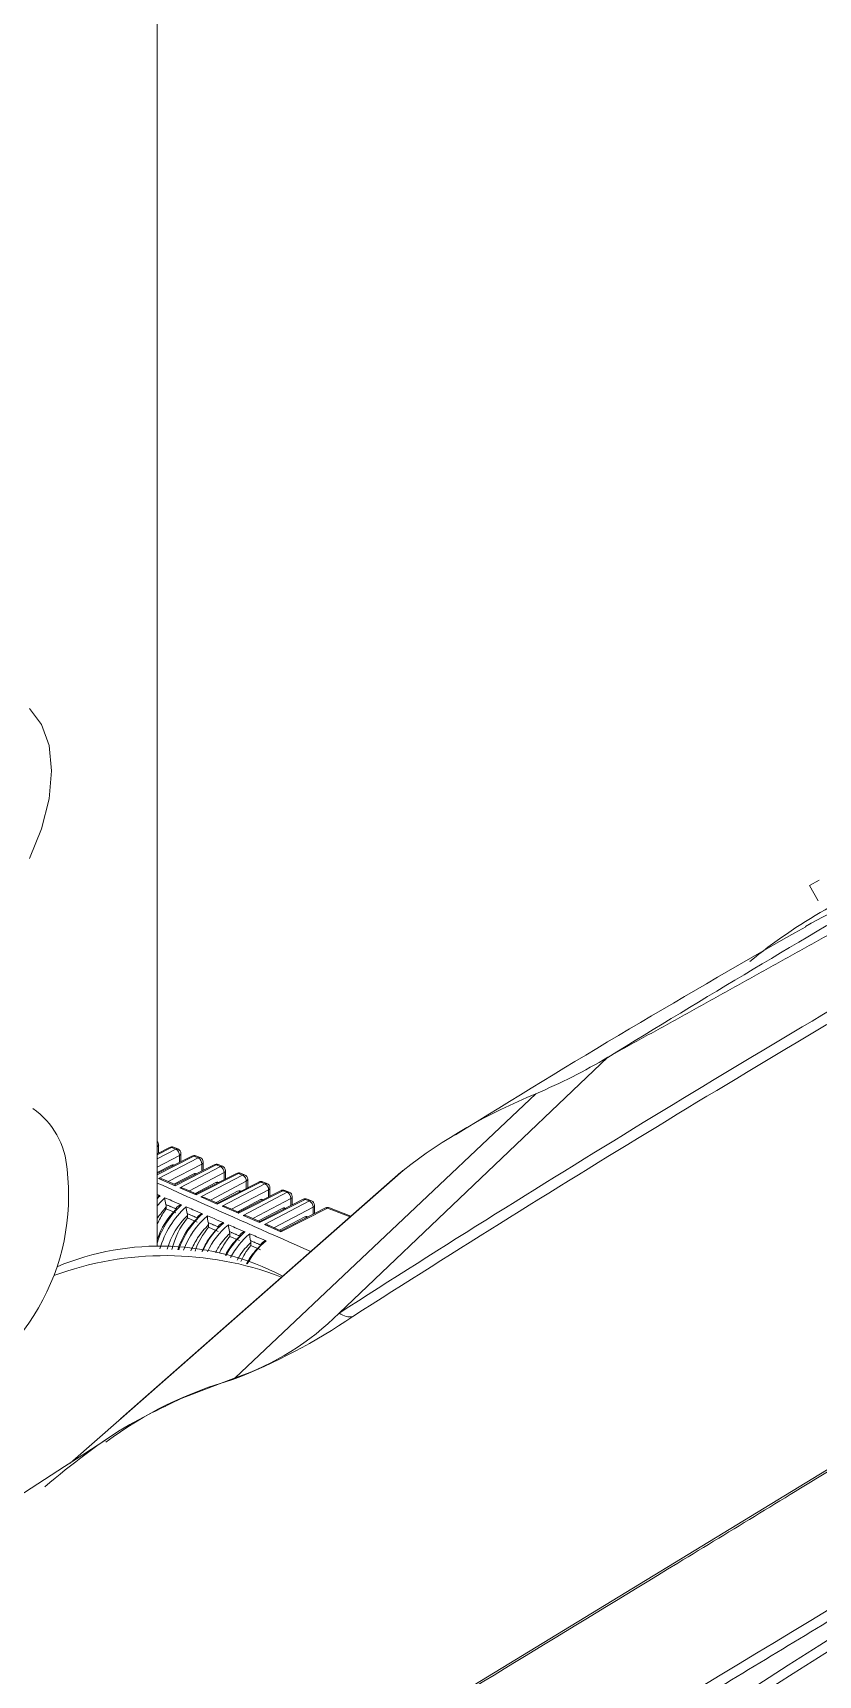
# Model space of a CAD drawing. Extents: x 8 to 113, y 2 to 87.
# Drawn here: x 15.918 to 17.545, y 10.131 to 13.536 of the extents above; entities that cross this region are included whole.
import ezdxf

# ---------------------------------------------------------------- set-up
doc = ezdxf.new("R2010")
doc.units = 0
doc.header["$MEASUREMENT"] = 0
doc.layers.add('OBJECT', color=7, linetype='CONTINUOUS')

msp = doc.modelspace()

# ---------------------------------------------------------------- linework, layer by layer
at = {"layer": 'OBJECT', "linetype": 'Continuous', "lineweight": 15}
for p, q in [((16.1756, 11.0206), (16.1756, 16.5661)), ((17.5471, 11.7793), (17.5272, 11.7678)), ((17.5272, 11.7678), (17.5452, 11.7366)), ((17.1095, 11.4119), (16.5522, 10.8815)), ((16.96, 11.3363), (16.3371, 10.7474)), ((16.2011, 11.225), (16.1756, 11.212)), ((16.2052, 11.2249), (16.1756, 11.2099)), ((16.1756, 11.2013), (16.2141, 11.2214)), ((16.2217, 11.2086), (16.1756, 11.1844)), ((16.2473, 11.2071), (16.1756, 11.1707)), ((16.2513, 11.207), (16.1756, 11.1685)), ((16.1783, 11.1605), (16.2602, 11.2035)), ((16.1784, 11.2135), (16.1784, 11.2305)), ((16.2141, 11.2214), (16.2052, 11.2249)), ((16.2182, 11.222), (16.2093, 11.2254)), ((16.2217, 11.1941), (16.2217, 11.2086)), ((16.2246, 11.1955), (16.2246, 11.2126)), ((16.2602, 11.2035), (16.2513, 11.207)), ((16.2643, 11.2041), (16.2555, 11.2075)), ((16.685, 11.1775), (16.1014, 10.664)), ((16.1756, 11.1731), (16.2049, 11.1884)), ((16.2678, 11.1907), (16.1982, 11.1542)), ((16.2081, 11.1872), (16.2049, 11.1884)), ((16.2105, 11.1884), (16.209, 11.189)), ((16.21, 11.149), (16.251, 11.1705)), ((16.2975, 11.1891), (16.2123, 11.1457)), ((16.2935, 11.1892), (16.2124, 11.148)), ((16.2221, 11.1415), (16.3063, 11.1857)), ((16.314, 11.1728), (16.2421, 11.1351)), ((16.2543, 11.1693), (16.251, 11.1705)), ((16.2566, 11.1705), (16.2551, 11.1711)), ((16.3437, 11.1712), (16.2561, 11.1266)), ((16.3397, 11.1713), (16.2562, 11.1289)), ((16.2659, 11.1224), (16.3525, 11.1678)), ((16.2678, 11.1761), (16.2678, 11.1907)), ((16.2707, 11.1776), (16.2707, 11.1947)), ((16.3063, 11.1857), (16.2975, 11.1891)), ((16.3104, 11.1862), (16.3016, 11.1896)), ((16.314, 11.1582), (16.314, 11.1728)), ((16.3168, 11.1597), (16.3168, 11.1768)), ((16.3525, 11.1678), (16.3437, 11.1712)), ((16.3566, 11.1683), (16.3478, 11.1717)), ((16.2123, 11.1457), (16.1783, 11.1605)), ((16.2124, 11.148), (16.187, 11.1591)), ((16.2561, 11.1266), (16.2221, 11.1415)), ((16.2563, 11.1289), (16.2308, 11.14)), ((16.2539, 11.1299), (16.2971, 11.1526)), ((16.3601, 11.1549), (16.2859, 11.116)), ((16.3005, 11.1514), (16.2971, 11.1526)), ((16.2977, 11.1108), (16.3433, 11.1348)), ((16.3899, 11.1533), (16.2999, 11.1076)), ((16.3858, 11.1534), (16.3001, 11.1098)), ((16.3028, 11.1526), (16.3012, 11.1532)), ((16.3098, 11.1033), (16.3986, 11.1499)), ((16.4062, 11.137), (16.3297, 11.0969)), ((16.3466, 11.1335), (16.3433, 11.1348)), ((16.4361, 11.1354), (16.3438, 11.0885)), ((16.432, 11.1355), (16.3439, 11.0907)), ((16.349, 11.1346), (16.3474, 11.1353)), ((16.3601, 11.1403), (16.3601, 11.1549)), ((16.363, 11.1417), (16.363, 11.159)), ((16.3986, 11.1499), (16.3899, 11.1533)), ((16.4027, 11.1504), (16.394, 11.1538)), ((16.4062, 11.1224), (16.4062, 11.137)), ((16.4091, 11.1238), (16.4091, 11.1411)), ((16.4447, 11.132), (16.4361, 11.1354)), ((16.4488, 11.1325), (16.4402, 11.1359)), ((16.1942, 11.1025), (16.1942, 11.0979)), ((16.2999, 11.1076), (16.2659, 11.1224)), ((16.3001, 11.1098), (16.2747, 11.1209)), ((16.3438, 11.0885), (16.3098, 11.1033)), ((16.3439, 11.0907), (16.3185, 11.1018)), ((16.3415, 11.0918), (16.3894, 11.1169)), ((16.3536, 11.0842), (16.4447, 11.132)), ((16.4524, 11.1191), (16.3736, 11.0778)), ((16.3854, 11.0727), (16.4355, 11.099)), ((16.4822, 11.1174), (16.3876, 11.0694)), ((16.4782, 11.1176), (16.3878, 11.0716)), ((16.3928, 11.1155), (16.3894, 11.1169)), ((16.3952, 11.1167), (16.3935, 11.1174)), ((16.3975, 11.0651), (16.4909, 11.1141)), ((16.4985, 11.1012), (16.4174, 11.0587)), ((16.5284, 11.0995), (16.4315, 11.0503)), ((16.5244, 11.0997), (16.4316, 11.0525)), ((16.439, 11.0976), (16.4355, 11.099)), ((16.4414, 11.0988), (16.4396, 11.0995)), ((16.4524, 11.1044), (16.4524, 11.1191)), ((16.4552, 11.1059), (16.4552, 11.1232)), ((16.4909, 11.1141), (16.4822, 11.1174)), ((16.495, 11.1146), (16.4863, 11.118)), ((16.4985, 11.0865), (16.4985, 11.1012)), ((16.5014, 11.088), (16.5014, 11.1053)), ((16.5753, 11.0814), (16.5284, 11.0995)), ((16.5769, 11.0828), (16.5325, 11.1001)), ((16.1942, 11.0979), (16.2142, 11.0892)), ((16.2381, 11.0839), (16.2381, 11.0788)), ((16.2381, 11.0788), (16.2581, 11.0701)), ((16.2819, 11.0654), (16.2819, 11.0597)), ((16.3876, 11.0694), (16.3536, 11.0842)), ((16.3878, 11.0716), (16.3624, 11.0827)), ((16.4315, 11.0503), (16.3975, 11.0651)), ((16.4292, 11.0536), (16.4817, 11.0811)), ((16.4852, 11.0797), (16.4817, 11.0811)), ((16.4875, 11.0809), (16.4858, 11.0816)), ((16.2819, 11.0597), (16.3019, 11.051)), ((16.3258, 11.0468), (16.3258, 11.0406)), ((16.3258, 11.0406), (16.3457, 11.0319)), ((16.4316, 11.0525), (16.4062, 11.0636)), ((16.3696, 11.0282), (16.3696, 11.0215)), ((16.3696, 11.0215), (16.3896, 11.0128)), ((16.1014, 10.664), (15.9951, 10.5705)), ((16.1014, 10.664), (16.0994, 10.6622))]:
    msp.add_line(p, q, dxfattribs=at)
at = {"layer": 'OBJECT', "linetype": 'Continuous', "lineweight": 15, "flags": 128}
for points in [[(15.9564, 12.0057), (15.9512, 12.058), (15.9359, 12.1018), (15.911, 12.1352)], [(15.911, 11.8238), (15.9359, 11.8858), (15.9512, 11.9474), (15.9564, 12.0057)], [(16.6803, 11.1739), (16.386, 10.9144), (16.0994, 10.6622)], [(16.2023, 10.6933), (16.2249, 10.7048), (16.3371, 10.7474), (16.3371, 10.7474), (16.3371, 10.7474)], [(17.692, 10.635), (16.3872, 9.8395), (14.6975, 8.8094)]]:
    msp.add_lwpolyline(points, dxfattribs=at)
at = {"layer": 'OBJECT', "linetype": 'Continuous', "lineweight": 15}
for centre, radius, start, end in [((18.1462, 10.6986), 1.176, 110.6988, 129.1352), ((30.0678, -9.5999), 24.6862, 120.02847, 121.66271), ((18.1082, 10.6623), 1.1785, 109.5397, 119.9753), ((34.1757, -16.5524), 32.6068, 120.0167, 122.7167), ((27.3952, -5.7609), 20.0451, 119.51604, 121.93065), ((34.6438, -17.3436), 33.5042, 119.99636, 122.62421), ((16.4845, 12.4631), 1.2229, 292.8777, 300.7325), ((44.5637, -32.3638), 50.4075, 119.94157, 125.57754), ((15.8227, 11.1693), 0.1662, 3.6859, 55.1427), ((17.401, 10.2551), 1.1677, 112.1905, 127.8203), ((44.4979, -32.2634), 50.2674, 119.93388, 125.58395), ((16.1684, 11.2305), 0.01, 0, 43.7136), ((16.1735, 11.231), 0.00496, 294.6935, 354.6537), ((16.2057, 11.2161), 0.01, 68.8055, 116.9342), ((16.203, 11.2208), 0.00462, 62.4929, 114.345), ((16.2078, 11.2209), 0.00472, 71.1997, 123.2248), ((16.2166, 11.2175), 0.00472, 71.1993, 123.2292), ((16.2074, 11.2088), 0.0143, 359.076, 62.279), ((16.2146, 11.2126), 0.01, 0, 68.8055), ((16.2196, 11.2131), 0.00496, 294.694, 354.6588), ((16.2518, 11.1982), 0.01, 68.8055, 116.9342), ((16.2492, 11.2029), 0.00462, 62.4852, 114.3509), ((16.2539, 11.203), 0.00472, 71.1993, 123.2292), ((16.2628, 11.1996), 0.00472, 71.1993, 123.2292), ((16.2536, 11.1909), 0.0143, 359.0771, 62.2779), ((16.2607, 11.1947), 0.01, 0, 68.8055), ((15.5265, 11.1251), 0.4653, 330, 6.7785), ((16.2075, 11.1843), 0.00487, 72.2681, 122.3586), ((16.2536, 11.1664), 0.00487, 72.2545, 122.3657), ((16.2657, 11.1952), 0.00496, 294.694, 354.6588), ((16.298, 11.1803), 0.01, 68.8055, 116.9342), ((16.2954, 11.185), 0.00462, 62.4911, 114.3469), ((16.3001, 11.1851), 0.00472, 71.1997, 123.2248), ((16.3089, 11.1817), 0.00472, 71.1993, 123.2292), ((16.2997, 11.173), 0.0143, 359.0777, 62.2773), ((16.3068, 11.1768), 0.01, 0, 68.8055), ((16.3119, 11.1773), 0.00496, 294.7019, 354.6509), ((16.3442, 11.1624), 0.01, 68.8055, 116.9342), ((16.3416, 11.1671), 0.00462, 62.4804, 114.3643), ((16.3463, 11.1672), 0.00472, 71.1946, 123.2326), ((16.3551, 11.1638), 0.00472, 71.1997, 123.2248), ((16.3458, 11.1551), 0.0143, 359.0757, 62.2793), ((16.353, 11.159), 0.01, 0, 68.8055), ((16.1794, 11.1408), 0.0198, 67.3722, 93.2765), ((16.22, 11.1463), 0.00778, 167.6983, 184.3258), ((16.2232, 11.1217), 0.0198, 67.3754, 93.2753), ((16.2997, 11.1485), 0.00487, 72.259, 122.3637), ((16.3459, 11.1306), 0.00487, 72.2608, 122.3593), ((16.358, 11.1594), 0.00496, 294.6892, 354.6636), ((16.3904, 11.1445), 0.01, 68.8055, 116.9342), ((16.3877, 11.1492), 0.00462, 62.4812, 114.3635), ((16.3925, 11.1493), 0.00472, 71.1997, 123.2248), ((16.4012, 11.1459), 0.00472, 71.1993, 123.2292), ((16.392, 11.1373), 0.0143, 359.076, 62.279), ((16.3991, 11.1411), 0.01, 0, 68.8055), ((16.4042, 11.1415), 0.00496, 294.694, 354.6588), ((16.4365, 11.1265), 0.01, 68.8055, 116.9342), ((16.4339, 11.1313), 0.00462, 62.4804, 114.3643), ((16.4386, 11.1314), 0.00472, 71.1993, 123.2292), ((16.4473, 11.128), 0.00472, 71.1993, 123.2292), ((16.1863, 11.1058), 0.0195, 104.023, 122.9351), ((16.1735, 11.1248), 0.00496, 294.6935, 354.6537), ((16.3482, 10.9729), 0.1811, 132.6402, 162.2817), ((16.3612, 10.9628), 0.1876, 132.1218, 163.8313), ((16.2372, 11.1205), 0.0458, 179.913, 197.5431), ((16.1801, 11.1023), 0.0142, 0.7618, 18.1343), ((16.2276, 11.0917), 0.0146, 98.4018, 155.2364), ((16.2822, 11.1017), 0.0468, 179.7027, 197.086), ((16.2638, 11.1272), 0.00778, 167.7027, 184.3205), ((16.2671, 11.1026), 0.0198, 67.3714, 93.2762), ((16.3077, 11.1081), 0.00778, 167.7066, 184.3175), ((16.3109, 11.0835), 0.0198, 67.3761, 93.2746), ((16.392, 11.1128), 0.00487, 72.2561, 122.3707), ((16.4381, 11.0949), 0.00487, 72.2545, 122.3657), ((16.4381, 11.1194), 0.0143, 359.0771, 62.2779), ((16.4452, 11.1232), 0.01, 0, 68.8055), ((16.4503, 11.1236), 0.00496, 294.6974, 354.6554), ((16.4827, 11.1086), 0.01, 68.8055, 116.9342), ((16.4801, 11.1133), 0.00462, 62.4916, 114.3513), ((16.4848, 11.1135), 0.00472, 71.2095, 123.215), ((16.4935, 11.1101), 0.00472, 71.2023, 123.2222), ((16.4842, 11.1015), 0.0143, 359.0757, 62.2793), ((16.4914, 11.1053), 0.01, 0, 68.8055), ((16.4964, 11.1058), 0.00496, 294.6935, 354.6537), ((16.5289, 11.0907), 0.01, 68.8055, 116.9342), ((16.5263, 11.0954), 0.00462, 62.4805, 114.3575), ((16.531, 11.0956), 0.00472, 71.2116, 123.2235), ((16.3214, 10.9866), 0.1533, 134.3607, 161.9385), ((16.3455, 10.9722), 0.155, 133.8482, 164.3092), ((16.3675, 10.9742), 0.1664, 141.0457, 166.3443), ((16.3646, 10.9668), 0.1538, 133.8631, 162.6428), ((16.3879, 10.9556), 0.1774, 131.9142, 161.2731), ((16.3905, 10.9544), 0.1703, 130.7531, 160.279), ((16.2241, 11.0837), 0.014, 0.7467, 17.6312), ((16.2714, 11.0732), 0.0145, 97.685, 155.8663), ((16.4202, 10.9444), 0.1641, 130.6126, 156.7075), ((16.3273, 11.083), 0.048, 179.5168, 196.6112), ((16.4283, 10.9376), 0.1649, 129.5503, 154.4915), ((16.2683, 11.0652), 0.0137, 0.6824, 17.1798), ((16.3151, 11.0547), 0.0143, 96.9257, 156.5413), ((16.3727, 11.0642), 0.0494, 179.3769, 196.1007), ((16.3515, 11.089), 0.00778, 167.7027, 184.3205), ((16.3547, 11.0644), 0.0198, 67.372, 93.2756), ((16.3954, 11.07), 0.0078, 167.7284, 184.2956), ((16.3986, 11.0453), 0.0198, 67.3767, 93.2739), ((16.4843, 11.077), 0.00487, 72.2564, 122.3663), ((16.3963, 10.9616), 0.1506, 139.3843, 161.1518), ((16.4731, 10.9167), 0.1767, 130.9227, 151.5372), ((16.4727, 10.9197), 0.1646, 129.8508, 151.9363), ((16.3589, 11.0362), 0.0142, 96.2193, 157.1679), ((16.5128, 10.8999), 0.1726, 130.2607, 151.0057), ((16.4182, 11.0454), 0.051, 179.2567, 195.5781), ((16.4026, 11.0176), 0.014, 95.4604, 157.8474), ((16.4392, 11.0509), 0.0078, 167.7246, 184.2986), ((16.1932, 10.3325), 0.6683, 69.1753, 110.3114), ((16.1809, 10.4701), 0.5505, 62.5895, 112.7656), ((15.5265, 11.1251), 0.4653, 293.2269, 330), ((15.8818, 11.9026), 1.2432, 291.2493, 304.2078), ((16.1572, 11.2758), 0.5582, 288.8006, 315.053), ((16.5524, 9.9645), 0.8099, 105.7622, 126.6348), ((16.3097, 10.7789), 0.0417, 302.9396, 310.99), ((34.6288, -18.0794), 34.1772, 122.89567, 128.22024)]:
    msp.add_arc(centre, radius, start, end, dxfattribs=at)
for points in [[(17.7455, 11.7653), (17.1095, 11.4119)], [(16.6771, 11.1707), (16.685, 11.1775)], [(16.1756, 11.1272), (16.1815, 11.1247)], [(16.1942, 11.1025), (16.1756, 11.0786)], [(16.2143, 11.0978), (16.1935, 11.1067)], [(16.2582, 11.0791), (16.2374, 11.088)], [(16.302, 11.0604), (16.2813, 11.0692)], [(16.3458, 11.0417), (16.3252, 11.0505)], [(16.3896, 11.0229), (16.3691, 11.0317)], [(16.5522, 10.8815), (16.5522, 10.8815)], [(17.9526, 10.4765), (14.947, 8.6573)]]:
    msp.add_open_spline(points, degree=1, dxfattribs=at)
for points, knots in [([(16.1756, 11.1513), (16.2035, 11.1387), (16.3088, 11.0911), (16.4153, 11.044), (16.4937, 11.0094)], [0, 0, 0, 0, 0.264111, 1, 1, 1, 1]), ([(16.1815, 11.1247), (16.1798, 11.1232), (16.1778, 11.1213), (16.1759, 11.1191), (16.1756, 11.1188)], [0, 0, 0, 0, 0.840527, 1, 1, 1, 1]), ([(16.1756, 11.1038), (16.1791, 11.1079), (16.1842, 11.1139), (16.1897, 11.119), (16.1914, 11.1206)], [0, 0, 0, 0, 0.687294, 1, 1, 1, 1]), ([(16.1914, 11.1206), (16.1961, 11.1186), (16.2075, 11.1138), (16.2188, 11.109), (16.2255, 11.1062)], [0, 0, 0, 0, 0.412428, 1, 1, 1, 1]), ([(16.2354, 11.102), (16.24, 11.1), (16.2514, 11.0952), (16.2628, 11.0904), (16.2694, 11.0876)], [0, 0, 0, 0, 0.412465, 1, 1, 1, 1]), ([(16.1756, 11.0664), (16.1798, 11.0748), (16.1853, 11.0859), (16.1925, 11.0956), (16.1942, 11.0979)], [0, 0, 0, 0, 0.763573, 1, 1, 1, 1]), ([(16.2819, 11.0654), (16.2738, 11.0565), (16.2591, 11.0403), (16.2495, 11.02), (16.2452, 11.0109)], [0, 0, 0, 0, 0.550208, 1, 1, 1, 1]), ([(16.2793, 11.0834), (16.284, 11.0814), (16.2954, 11.0766), (16.3067, 11.0718), (16.3134, 11.0689)], [0, 0, 0, 0, 0.412496, 1, 1, 1, 1]), ([(16.3233, 11.0647), (16.3279, 11.0627), (16.3393, 11.0579), (16.3507, 11.0531), (16.3573, 11.0503)], [0, 0, 0, 0, 0.412531, 1, 1, 1, 1]), ([(16.2679, 11.0094), (16.2714, 11.0166), (16.2802, 11.0353), (16.2937, 11.0501), (16.3019, 11.0591)], [0, 0, 0, 0, 0.390271, 1, 1, 1, 1]), ([(16.3258, 11.0468), (16.3174, 11.0382), (16.3061, 11.0264), (16.2985, 11.0114), (16.2965, 11.0075)], [0, 0, 0, 0, 0.734727, 1, 1, 1, 1]), ([(16.3042, 11.0063), (16.3087, 11.015), (16.315, 11.0271), (16.3234, 11.0376), (16.3258, 11.0406)], [0, 0, 0, 0, 0.712728, 1, 1, 1, 1]), ([(16.3167, 11.0013), (16.3184, 11.0047), (16.3258, 11.0196), (16.337, 11.0313), (16.3457, 11.0404)], [0, 0, 0, 0, 0.221479, 1, 1, 1, 1]), ([(16.3252, 11.0505), (16.3254, 11.0494), (16.3257, 11.0481), (16.3258, 11.047), (16.3258, 11.0468)], [0, 0, 0, 0, 0.835979, 1, 1, 1, 1]), ([(16.3672, 11.0461), (16.3719, 11.0441), (16.3833, 11.0392), (16.3946, 11.0344), (16.4013, 11.0316)], [0, 0, 0, 0, 0.412559, 1, 1, 1, 1]), ([(16.3691, 11.0317), (16.3693, 11.0307), (16.3696, 11.0294), (16.3696, 11.0283), (16.3696, 11.0282)], [0, 0, 0, 0, 0.843623, 1, 1, 1, 1]), ([(16.3696, 11.0282), (16.3612, 11.0197), (16.3504, 11.0088), (16.343, 10.9947), (16.3413, 10.9916)], [0, 0, 0, 0, 0.77728, 1, 1, 1, 1]), ([(16.3486, 10.9888), (16.3512, 10.9942), (16.357, 11.006), (16.3652, 11.0161), (16.3696, 11.0215)], [0, 0, 0, 0, 0.462414, 1, 1, 1, 1]), ([(16.3607, 10.984), (16.362, 10.9866), (16.3693, 11.0012), (16.3804, 11.0125), (16.3896, 11.0218)], [0, 0, 0, 0, 0.177794, 1, 1, 1, 1]), ([(16.5808, 10.8745), (16.5764, 10.874), (16.5676, 10.8732), (16.5573, 10.8787), (16.5522, 10.8815)], [0, 0, 0, 0, 0.5, 1, 1, 1, 1]), ([(15.9423, 10.5218), (15.999, 10.5683), (16.0802, 10.6348), (16.174, 10.6798), (16.2023, 10.6933)], [0, 0, 0, 0, 0.699009, 1, 1, 1, 1]), ([(17.699, 10.6345), (17.6919, 10.6302), (17.6566, 10.6087), (17.5085, 10.5184), (16.9158, 10.1571), (15.9529, 9.57), (15.1029, 9.0518), (14.7045, 8.8089)], [0, 0, 0, 0, 0.007069, 0.035343, 0.14844, 0.600828, 1, 1, 1, 1]), ([(14.9367, 8.6749), (14.9438, 8.6792), (14.9792, 8.7006), (15.1279, 8.7906), (15.7228, 9.1507), (16.6892, 9.7356), (17.5423, 10.252), (17.9423, 10.4941)], [0, 0, 0, 0, 0.007069, 0.035343, 0.14844, 0.600828, 1, 1, 1, 1])]:
    msp.add_open_spline(points, degree=3, knots=knots, dxfattribs=at)

doc.saveas('drawing.dxf')
